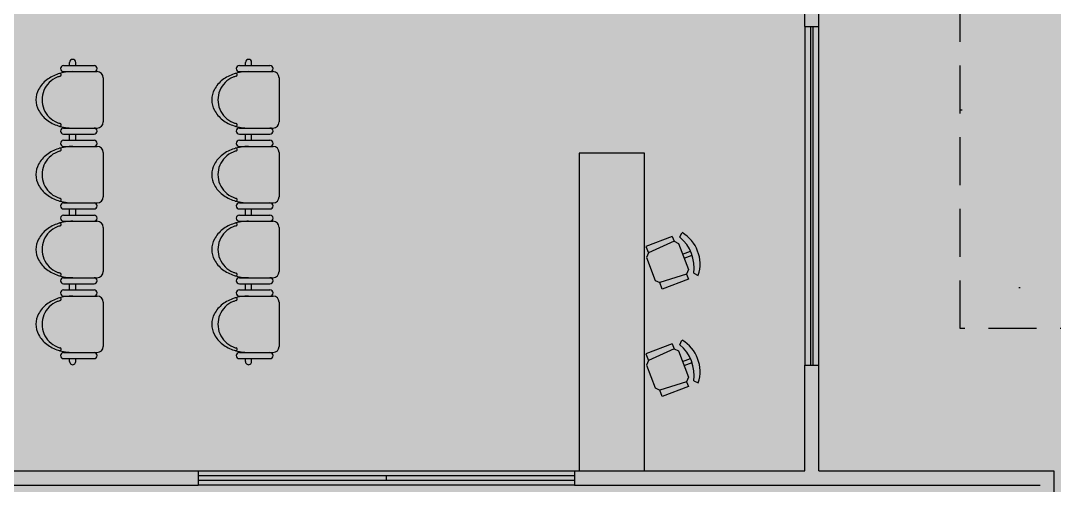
# Model space of a CAD drawing. Header units: centimetres. Extents: x 0 to 1099704, y -139216 to 99734.
# Drawn here: x 902021 to 903120, y 10208 to 10702 of the extents above; entities that cross this region are included whole.
import ezdxf

# ---------------------------------------------------------------- set-up
doc = ezdxf.new("R2010")
doc.units = ezdxf.units.CM
doc.header["$LTSCALE"] = 4
doc.linetypes.add('HIDDENX2', pattern=[19.05, 12.7, -6.35])
for name, color, linetype in [('0.1', 1, 'Continuous'), ('0.2', 2, 'Continuous'), ('0.4', 4, 'Continuous'), ('0.6', 6, 'Continuous')]:
    doc.layers.add(name, color=color, linetype=linetype)

# ---------------------------------------------------------------- blocks, each defined once
blk = doc.blocks.new('cadeira31')
for p, q in [((534, 108.8), (525.5, 108.8)), ((534, 104.5), (525.5, 104.5))]:
    blk.add_line(p, q)
for points in [[(530.5, 126.4), (527, 130)], [(537.5, 89.5), (534, 93.1), (534, 121.2), (537.5, 124.7)], [(537.5, 130), (565.6, 130), (565.6, 122.9)], [(537.5, 124.7), (537.5, 130)], [(537.5, 124.7), (565.6, 122.9)], [(565.6, 91.3), (569.1, 94.8), (569.1, 119.4), (565.6, 122.9)], [(530.5, 87.8), (527, 84.3)], [(537.5, 84.3), (565.6, 84.3), (565.6, 91.3)], [(537.5, 89.5), (565.6, 91.3)], [(537.5, 84.3), (537.5, 89.5)]]:
    blk.add_lwpolyline(points)
for centre, radius, start, end in [((555.5, 107.1), 36.6, 141.3402, 218.6598), ((565.3, 107.1), 39.8, 150.9454, 209.0546)]:
    blk.add_arc(centre, radius, start, end)
blk = doc.blocks.new('Cadeira espera 01')
for p, q in [((-243.92, -33.05), (-243.92, -8.05)), ((-238.92, -33.05), (-238.92, -5.55)), ((-233.92, -0.55), (-197.82, -0.55)), ((-192.82, -33.05), (-192.82, -5.55)), ((-187.82, -33.05), (-187.82, -8.05)), ((-187.82, -33.05), (-187.82, -8.05)), ((-187.82, -33.05), (-187.82, -8.05)), ((-182.82, -33.05), (-182.82, -8.05)), ((-177.82, -33.05), (-177.82, -5.55)), ((-172.82, -0.55), (-136.72, -0.55)), ((-131.72, -33.05), (-131.72, -5.55)), ((-126.72, -33.05), (-126.72, -8.05)), ((-126.72, -33.05), (-126.72, -8.05)), ((-121.72, -33.05), (-121.72, -8.05)), ((-116.72, -33.05), (-116.72, -5.55)), ((-111.72, -0.55), (-75.62, -0.55)), ((-70.62, -33.05), (-70.62, -5.55)), ((-65.62, -33.05), (-65.62, -8.05)), ((-65.62, -33.05), (-65.62, -8.05)), ((-60.62, -33.05), (-60.62, -8.05)), ((-55.62, -33.05), (-55.62, -5.55)), ((-50.62, -0.55), (-14.52, -0.55)), ((-50.62, -0.55), (-14.52, -0.55)), ((-9.52, -33.05), (-9.52, -5.55)), ((-4.52, -33.05), (-4.52, -8.05)), ((-243.92, -23.05), (-246.42, -23.05)), ((-182.82, -23.05), (-187.82, -23.05)), ((-121.72, -23.05), (-126.72, -23.05)), ((-60.62, -23.05), (-65.62, -23.05)), ((-2.02, -23.05), (-4.52, -23.05)), ((-243.92, -28.05), (-246.42, -28.05)), ((-182.82, -28.05), (-187.82, -28.05)), ((-121.72, -28.05), (-126.72, -28.05)), ((-60.62, -28.05), (-65.62, -28.05)), ((-2.02, -28.05), (-4.52, -28.05))]:
    blk.add_line(p, q)
for centre, radius, start, end in [((-241.42, -8.05), 2.5, 0, 180), ((-233.92, -5.55), 5, 90, 180), ((-197.82, -5.55), 5, 0, 90), ((-190.32, -8.05), 2.5, 0, 180), ((-180.32, -8.05), 2.5, 0, 180), ((-172.82, -5.55), 5, 90, 180), ((-136.72, -5.55), 5, 0, 90), ((-129.22, -8.05), 2.5, 0, 180), ((-119.22, -8.05), 2.5, 0, 180), ((-111.72, -5.55), 5, 90, 180), ((-75.62, -5.55), 5, 0, 90), ((-68.12, -8.05), 2.5, 0, 180), ((-58.12, -8.05), 2.5, 0, 180), ((-50.62, -5.55), 5, 90, 180), ((-14.52, -5.55), 5, 0, 90), ((-7.02, -8.05), 2.5, 0, 180), ((-246.42, -25.55), 2.5, 90, 270), ((-2.02, -25.55), 2.5, 270, 90), ((-241.42, -33.05), 2.5, 180, 0), ((-199.99, -25.55), 38.92, 180, 197.65307), ((-231.74, -25.55), 38.92, 342.34693, 0), ((-190.32, -33.05), 2.5, 180, 0), ((-180.32, -33.05), 2.5, 180, 0), ((-138.89, -25.55), 38.92, 180, 197.65307), ((-170.64, -25.55), 38.92, 342.34693, 0), ((-129.22, -33.05), 2.5, 180, 0), ((-119.22, -33.05), 2.5, 180, 0), ((-77.8, -25.55), 38.92, 180, 197.65307), ((-109.55, -25.55), 38.92, 342.34693, 0), ((-68.12, -33.05), 2.5, 180, 0), ((-58.12, -33.05), 2.5, 180, 0), ((-16.7, -25.55), 38.92, 180, 197.65307), ((-48.45, -25.55), 38.92, 342.34693, 0), ((-7.02, -33.05), 2.5, 180, 0), ((-236.29, -36.02), 1.14, 15, 197.18711), ((-207.78, -28.03), 30.75, 197.65307, 217.53491), ((-215.87, -30.55), 20, 195, 202.5), ((-215.87, -30.55), 20, 202.5, 225), ((-215.87, -30.55), 20, 315, 337.5), ((-223.95, -28.03), 30.75, 322.46509, 342.34693), ((-215.87, -30.55), 20, 337.5, 345), ((-195.44, -36.02), 1.14, 342.81289, 165), ((-175.19, -36.02), 1.14, 15, 197.18711), ((-146.68, -28.03), 30.75, 197.65307, 217.53491), ((-154.77, -30.55), 20, 195, 202.5), ((-154.77, -30.55), 20, 202.5, 225), ((-154.77, -30.55), 20, 315, 337.5), ((-162.86, -28.03), 30.75, 322.46509, 342.34693), ((-154.77, -30.55), 20, 337.5, 345), ((-134.34, -36.02), 1.14, 342.81289, 165), ((-114.09, -36.02), 1.14, 15, 197.18711), ((-85.58, -28.03), 30.75, 197.65307, 217.53491), ((-93.67, -30.55), 20, 195, 202.5), ((-93.67, -30.55), 20, 202.5, 225), ((-93.67, -30.55), 20, 315, 337.5), ((-101.76, -28.03), 30.75, 322.46509, 342.34693), ((-93.67, -30.55), 20, 337.5, 345), ((-73.25, -36.02), 1.14, 342.81289, 165), ((-53, -36.02), 1.14, 15, 197.18711), ((-24.49, -28.03), 30.75, 197.65307, 217.53491), ((-32.57, -30.55), 20, 195, 202.5), ((-32.57, -30.55), 20, 202.5, 225), ((-32.57, -30.55), 20, 315, 337.5), ((-40.66, -28.03), 30.75, 322.46509, 342.34693), ((-32.57, -30.55), 20, 337.5, 345), ((-12.15, -36.02), 1.14, 342.81289, 165), ((-212.72, -31.83), 24.52, 217.53491, 241.66942), ((-215.87, -30.55), 20, 225, 247.5), ((-215.87, -30.55), 20, 247.5, 270), ((-215.87, -30.55), 20, 270, 292.5), ((-215.87, -30.55), 20, 292.5, 315), ((-219.01, -31.83), 24.52, 298.33058, 322.46509), ((-151.62, -31.83), 24.52, 217.53491, 241.66942), ((-154.77, -30.55), 20, 225, 247.5), ((-154.77, -30.55), 20, 247.5, 270), ((-154.77, -30.55), 20, 270, 292.5), ((-154.77, -30.55), 20, 292.5, 315), ((-157.91, -31.83), 24.52, 298.33058, 322.46509), ((-90.53, -31.83), 24.52, 217.53491, 241.66942), ((-93.67, -30.55), 20, 225, 247.5), ((-93.67, -30.55), 20, 247.5, 270), ((-93.67, -30.55), 20, 270, 292.5), ((-93.67, -30.55), 20, 292.5, 315), ((-96.81, -31.83), 24.52, 298.33058, 322.46509), ((-29.43, -31.83), 24.52, 217.53491, 241.66942), ((-32.57, -30.55), 20, 225, 247.5), ((-32.57, -30.55), 20, 247.5, 270), ((-32.57, -30.55), 20, 270, 292.5), ((-32.57, -30.55), 20, 292.5, 315), ((-35.72, -31.83), 24.52, 298.33058, 322.46509), ((-215.87, -37.66), 17.89, 241.66942, 270), ((-215.87, -37.66), 17.89, 270, 298.33058), ((-154.77, -37.66), 17.89, 241.66942, 270), ((-154.77, -37.66), 17.89, 270, 298.33058), ((-93.67, -37.66), 17.89, 241.66942, 270), ((-93.67, -37.66), 17.89, 270, 298.33058), ((-32.57, -37.66), 17.89, 241.66942, 270), ((-32.57, -37.66), 17.89, 270, 298.33058)]:
    blk.add_arc(centre, radius, start, end)

msp = doc.modelspace()

# ---------------------------------------------------------------- hatches: boundary and pattern name
at = {"layer": '0.2', "true_color": 0x000000}
h = msp.add_hatch(color=18, dxfattribs=at)
h.dxf.hatch_style = 1
h.paths.add_polyline_path([(901509.927, 10773.62), (901771.657, 10773.62), (901819.927, 10773.62), (901819.927, 10788.62), (901509.927, 10788.62), (901509.927, 10868.62), (901494.927, 10868.62), (901494.927, 10618.62), (900994.927, 10618.62), (900994.927, 10688.62), (900979.927, 10688.62), (900979.927, 10603.62), (900979.927, 10523.62), (900994.927, 10523.62), (900994.927, 10603.62), (901494.927, 10603.62), (901494.927, 10593.62), (901509.927, 10593.62), (901509.927, 10618.62)])
h.paths.add_polyline_path([(901509.927, 11023.62), (901494.927, 11023.62), (901494.927, 11013.62), (900994.927, 11013.62), (900994.927, 11073.62), (900994.927, 11503.62), (901114.927, 11503.62), (901114.927, 11518.62), (900979.927, 11518.62), (900979.927, 10998.62), (900979.927, 10928.62), (900994.927, 10928.62), (900994.927, 10998.62), (901256.657, 10998.62), (901494.927, 10998.62), (901494.927, 10988.62), (901509.927, 10988.62), (901509.927, 11013.62)])
h.paths.add_polyline_path([(901629.927, 11518.62), (901494.927, 11518.62), (901374.927, 11518.62), (901374.927, 11503.62), (901434.927, 11503.62), (901434.927, 11504.258), (901494.927, 11504.258), (901494.927, 11242.528), (901494.927, 11143.62), (901509.927, 11143.62), (901509.927, 11168.62), (901519.927, 11168.62), (901519.927, 11183.62), (901509.927, 11183.62), (901509.927, 11503.62), (901629.927, 11503.62)])
h.paths.add_polyline_path([(901964.927, 11518.62), (901829.927, 11518.62), (901829.927, 11503.62), (901949.927, 11503.62), (901949.927, 11183.62), (901639.927, 11183.62), (901639.927, 11168.62), (901949.927, 11168.62), (901949.927, 11158.62), (901964.927, 11158.62), (901964.927, 11168.62)])
h.paths.add_polyline_path([(902084.927, 11038.62), (901949.927, 11038.62), (901949.927, 11003.62), (901964.927, 11003.62), (901964.927, 11023.62), (902084.927, 11023.62)])
h.paths.add_polyline_path([(902869.927, 11038.62), (902809.927, 11038.62), (902809.927, 11023.62), (902854.927, 11023.62), (902854.927, 10823.62), (902774.927, 10823.62), (902774.927, 10808.62), (902854.927, 10808.62), (902854.927, 10696.12), (902869.927, 10696.12)])
h.paths.add_polyline_path([(902664.927, 11023.62), (902709.927, 11023.62), (902709.927, 11038.62), (902649.927, 11038.62), (902604.927, 11038.62), (902604.927, 11023.62), (902649.927, 11023.62), (902649.927, 10823.62), (902639.927, 10823.62), (902639.927, 10808.62), (902664.927, 10808.62), (902674.927, 10808.62), (902674.927, 10823.62), (902664.927, 10823.62)])
h.paths.add_polyline_path([(902539.927, 10823.62), (902459.927, 10823.62), (902459.927, 11023.62), (902504.927, 11023.62), (902504.927, 11038.62), (902444.927, 11038.62), (902324.927, 11038.62), (902324.927, 11023.62), (902444.927, 11023.62), (902444.927, 10964.057), (902444.927, 10808.62), (902539.927, 10808.62)])
h.paths.add_polyline_path([(901854.703, 11133.752), (901925.152, 11133.752), (901925.152, 11152.133), (901854.703, 11152.133)], flags=9)
h = msp.add_hatch(color=18, dxfattribs=at)
h.dxf.hatch_style = 1
h.paths.add_polyline_path([(902209.927, 10223.62), (901964.927, 10223.62), (901964.927, 10808.62), (901949.927, 10808.62), (901949.927, 10788.62), (901939.927, 10788.62), (901939.927, 10773.62), (901949.927, 10773.62), (901949.927, 10223.62), (901849.927, 10223.62), (901849.927, 10208.62), (901964.927, 10208.62), (902209.927, 10208.62)])
h = msp.add_hatch(color=18, dxfattribs=at)
h.dxf.hatch_style = 1
h.paths.add_polyline_path([(904640.226, 9728.138), (903634.011, 9726.042), (903634.511, 10225.234), (903619.511, 10225.203), (903619.507, 10221.065), (903619.507, 10217.689), (903619.504, 10217.689), (903619.003, 9717.658), (903619.003, 9714.282), (903619, 9714.282), (903618.996, 9711.011), (904640.226, 9713.138)])
h.paths.add_polyline_path([(903119.901, 9729.939), (903059.901, 9729.939), (903059.901, 9709.939), (903119.901, 9709.939)])
h.paths.add_polyline_path([(903119.509, 10223.62), (902869.927, 10223.62), (902869.927, 10336.12), (902854.927, 10336.12), (902854.927, 10223.62), (902609.927, 10223.62), (902609.927, 10208.62), (902869.927, 10208.62), (903104.493, 10208.62), (903104.734, 9729.939), (903119.901, 9729.939)])
at = {"layer": '0.4', "true_color": 0xf8f3ec}
h = msp.add_hatch(color=7, dxfattribs=at)
h.dxf.hatch_style = 1
h.paths.add_polyline_path([(917643.755, 6257.497), (917643.755, 15479.046), (896254.948, 15479.046), (896254.948, 6257.497)])
at = {"layer": '0.6'}
h = msp.add_hatch(dxfattribs=at)
h.set_pattern_fill('AR-SAND', color=4, scale=8)
h.set_pattern_definition([(37.5, (221325.4, -35669.3), (-12.80025, 391.53059), [0, -308.864, 0, -345.44, 0, -330.2]), (7.5, (221325.4, -35669.3), (359.61863, 573.4601), [0, -166.624, 0, -278.384, 0, -106.68]), (327.5, (221075.45, -35669.3), (632.7939, 1.14975), [0, -101.6, 0, -365.76, 0, -477.52]), (317.5, (221075.45, -35669.3), (610.84516, 178.34346), [0, -50.8, 0, -239.776, 0, -274.32])])
h.paths.add_polyline_path([(903584.511, 10375.234), (903584.511, 10225.234), (903583.995, 9710.251), (904640.226, 9713.138), (904640.226, 10028.138), (904640.226, 11551.556), (902349.002, 11551.556), (902349.002, 12541.477), (906584.002, 12541.477), (906584.002, 12151.477), (907978.235, 12151.477), (907978.235, 12513.013), (912810.235, 12513.013), (912810.235, 10275.21), (913083.573, 10275.21), (913921.503, 12691.477), (900921.063, 12691.477), (900539.177, 9701.927), (900981.309, 9703.136), (900979.927, 10208.62), (900979.927, 11518.62), (901964.927, 11518.62), (901964.927, 11188.62), (903019.927, 11188.62), (903019.927, 10375.234)])
h.paths.add_polyline_path([(911590.235, 10807.013), (911590.235, 11583.013), (909443.235, 11583.013), (909443.235, 11881.48), (909238.235, 11881.48), (909238.235, 10807.013)], flags=17)
h.paths.add_polyline_path([(908008.235, 10807.013), (908008.235, 11881.48), (906584.002, 11881.48), (906584.002, 11551.556), (905397.002, 11551.556), (905397.002, 11336.556), (905397.002, 10807.013)], flags=17)
h.paths.add_polyline_path([(903464.242, 10805.684), (904140.693, 10805.684), (904140.693, 10928.945), (903464.242, 10928.945)], flags=16)
h.paths.add_polyline_path([(904638.946, 10940.069), (904638.946, 11236.763), (904586.12, 11236.763), (904586.12, 10940.069)], flags=16)
h.paths.add_polyline_path([(910179.898, 11095.816), (910856.349, 11095.816), (910856.349, 11219.078), (910179.898, 11219.078)], flags=16)
h.paths.add_polyline_path([(906482.432, 11164.363), (907158.883, 11164.363), (907158.883, 11287.625), (906482.432, 11287.625)], flags=16)
h.paths.add_polyline_path([(905458.717, 10940.069), (905458.717, 11236.763), (905405.891, 11236.763), (905405.891, 10940.069)], flags=16)

# ---------------------------------------------------------------- linework, layer by layer
at = {"layer": '0.1'}
for p, q in [((902209.927, 10223.62), (902609.927, 10223.62)), ((902609.927, 10208.62), (902209.927, 10208.62))]:
    msp.add_line(p, q, dxfattribs=at)
at = {"layer": '0.2'}
for p, q in [((902854.927, 10696.12), (902854.927, 10336.12)), ((902860.927, 10696.12), (902860.927, 10336.12)), ((902863.927, 10336.12), (902863.927, 10696.12)), ((902869.927, 10336.12), (902869.927, 10696.12)), ((902209.927, 10218.62), (902609.927, 10218.62)), ((902609.927, 10213.62), (902209.927, 10213.62)), ((902409.927, 10218.62), (902409.927, 10213.62))]:
    msp.add_line(p, q, dxfattribs=at)
msp.add_lwpolyline([(902615.011, 10223.62), (902684.279, 10223.62), (902684.279, 10561.424), (902615.011, 10561.424)], close=True, dxfattribs=at)
at = {"layer": '0.4', "linetype": 'HIDDENX2'}
msp.add_lwpolyline([(903634.511, 10225.234), (903634.511, 10375.234), (903019.927, 10375.234), (903019.927, 11188.62), (901964.927, 11188.62)], dxfattribs=at)
at = {"layer": '0.6'}
for p, q in [((902854.927, 10696.12), (902869.927, 10696.12)), ((902854.927, 10336.12), (902869.927, 10336.12)), ((902209.927, 10223.62), (902209.927, 10208.62)), ((902609.927, 10223.62), (902609.927, 10208.62)), ((902869.927, 10223.62), (903119.509, 10223.62)), ((903119.509, 10223.62), (903119.901, 9729.939)), ((902854.927, 10208.62), (902854.927, 10208.62)), ((902869.927, 10208.62), (902869.927, 10208.62)), ((902869.927, 10208.62), (903104.927, 10208.62))]:
    msp.add_line(p, q, dxfattribs=at)
for points in [[(902869.927, 10696.12), (902869.927, 11038.62), (902809.927, 11038.62)], [(901964.927, 10808.62), (901964.927, 10223.62), (902209.927, 10223.62)], [(902854.927, 10696.12), (902854.927, 10808.62)], [(902609.927, 10223.62), (902854.927, 10223.62), (902854.927, 10336.12)], [(902869.927, 10223.62), (902869.927, 10336.12)], [(901949.927, 10208.62), (902209.927, 10208.62)], [(902609.927, 10208.62), (902869.927, 10208.62)]]:
    msp.add_lwpolyline(points, dxfattribs=at)

# ---------------------------------------------------------------- block references
at = {"layer": '0.2'}
for name, p, xscale, yscale, zscale, rotation in [('Cadeira espera 01', (902109.791, 10337.195), 1.301582746914929, 1.301582746914929, 1.301582746914929, 270), ('Cadeira espera 01', (902296.75, 10337.195), 1.301582746914929, 1.301582746914929, 1.301582746914929, 270), ('cadeira31', (903215.705, 10760.348), 1.062924631088128, 1.062924631088128, 1.062924631088128, 200.884858459487), ('cadeira31', (903215.705, 10646.033), 1.062924631088128, 1.062924631088128, 1.062924631088128, 200.8848584594869)]:
    msp.add_blockref(name, p, dxfattribs=dict(at, xscale=xscale, yscale=yscale, zscale=zscale, rotation=rotation))

doc.saveas('drawing.dxf')
